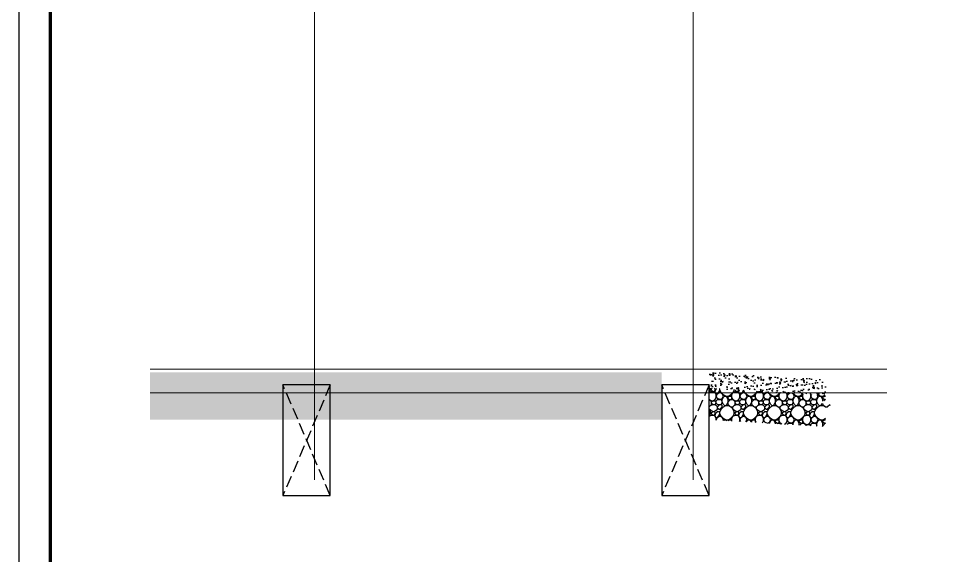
# Model space of a CAD drawing. Extents: x 169490 to 7584583, y -2399407 to 1374371.
# Drawn here: x 755195 to 761135, y 470746 to 474144 of the extents above; entities that cross this region are included whole.
import ezdxf

# ---------------------------------------------------------------- set-up
doc = ezdxf.new("R2010")
doc.units = 0
doc.header["$LTSCALE"] = 100
for name, pattern in [('ACAD_ISO10W100', [18.5, 12, -3, 0.5, -3]), ('DASH', [0.35, 0.25, -0.1]), ('DOTE', [2.42, 2, -0.2, 0.02, -0.2])]:
    doc.linetypes.add(name, pattern=pattern)
doc.layers.add('DOTE', color=147, linetype='DOTE', lineweight=15)
for name, color, linetype in [('PUB_HATCH', 8, 'CONTINUOUS'), ('WALL', 7, 'CONTINUOUS'), ('图框', 140, 'CONTINUOUS')]:
    doc.layers.add(name, color=color, linetype=linetype)

msp = doc.modelspace()

# ---------------------------------------------------------------- hatches: boundary and pattern name
at = {"layer": 'PUB_HATCH', "linetype": 'Continuous'}
h = msp.add_hatch(dxfattribs=at)
h.set_pattern_fill('混凝土', color=256, scale=10, style=0)
h.set_pattern_definition([(50, (278192.72, 107306.77), (71.726018, -6.2752135), [7.5, -82.5]), (355, (278192.72, 107306.77), (-13.875133, 75.219213), [6, -66]), (100.4514, (278198.695, 107306.25), (57.850938, 68.943954), [6.374019, -70.114211]), (46.1842, (278192.72, 107326.77), (106.724105, -16.551901), [11.25, -123.75]), (96.6356, (278201.61, 107325.39), (93.46627, 97.411787), [9.561029, -105.1713]), (351.1842, (278192.72, 107326.77), (93.466195, 97.41186), [9, -99]), (21, (278202.72, 107321.77), (59.690705, -40.261889), [7.5, -82.5]), (326, (278202.72, 107321.77), (24.331533, 72.5150045), [6, -66]), (71.4514, (278207.69, 107318.416), (84.022263, 32.25305), [6.374019, -70.114211]), (37.5, (278192.718, 107306.77), (1.2159855, 33.2893854), [0, -65.2, 0, -67, 0, -66.25]), (7.5, (278192.718, 107306.77), (26.3069537, 39.4411712), [0, -38.2, 0, -63.7, 0, -25.25]), (327.5, (278170.418, 107306.77), (53.3822436, -2.2554872), [0, -25, 0, -78, 0, -103.5]), (317.5, (278160.42, 107306.77), (58.318617, 10.0104982), [0, -32.5, 0, -51.8, 0, -73.5])])
h.paths.add_polyline_path([(756026.8, 471904.8), (756026.8, 471804.8), (759268.6, 471804.8), (759268.6, 471904.8)])
h = msp.add_hatch(dxfattribs=at)
h.set_pattern_fill('混凝土', color=256, scale=10, style=0)
h.set_pattern_definition([(50, (226236.634, 107306.77), (71.726018, -6.2752135), [7.5, -82.5]), (355, (226236.634, 107306.77), (-13.875133, 75.219213), [6, -66]), (100.4514, (226242.61, 107306.25), (57.850938, 68.943954), [6.374019, -70.114211]), (46.1842, (226236.63, 107326.77), (106.724105, -16.551901), [11.25, -123.75]), (96.6356, (226245.53, 107325.39), (93.46627, 97.411787), [9.561029, -105.1713]), (351.1842, (226236.63, 107326.77), (93.466195, 97.41186), [9, -99]), (21, (226246.634, 107321.77), (59.690705, -40.261889), [7.5, -82.5]), (326, (226246.634, 107321.77), (24.331533, 72.5150045), [6, -66]), (71.4514, (226251.61, 107318.416), (84.022263, 32.25305), [6.374019, -70.114211]), (37.5, (226236.634, 107306.77), (1.2159855, 33.2893854), [0, -65.2, 0, -67, 0, -66.25]), (7.5, (226236.634, 107306.77), (26.3069537, 39.4411712), [0, -38.2, 0, -63.7, 0, -25.25]), (327.5, (226214.334, 107306.77), (53.3822436, -2.2554872), [0, -25, 0, -78, 0, -103.5]), (317.5, (226204.334, 107306.77), (58.318617, 10.0104982), [0, -32.5, 0, -51.8, 0, -73.5])])
h.paths.add_polyline_path([(759568.6, 471804.6), (759568.6, 471904.7), (760306.8, 471861.3), (760306.8, 471761.1)])
h = msp.add_hatch(dxfattribs=at)
h.set_pattern_fill('卵石砌体', color=256, scale=20, style=0)
h.set_pattern_definition([(0, (278297.72, 107306.77), (0, 150), [7.5, -22.5, 7.5, -112.5]), (0, (278335.22, 107321.77), (0, 150), [7.5, -142.5]), (0, (278260.22, 107336.77), (0, 150), [15, -135]), (0, (278222.72, 107344.27), (0, 150), [22.5, -127.5]), (0, (278297.72, 107351.77), (0, 150), [15, -15, 22.5, -97.5]), (0, (278290.22, 107374.27), (0, 150), [22.5, -127.5]), (0, (278252.72, 107381.77), (0, 150), [22.5, -52.5, 22.5, -52.5]), (0, (278222.72, 107404.27), (0, 150), [22.5, -7.5, 7.5, -112.5]), (0, (278320.22, 107419.27), (0, 150), [7.5, -142.5]), (0, (278290.22, 107434.27), (0, 150), [15, -135]), (90, (278192.72, 107441.77), (-150, 9e-15), [15, -135]), (90, (278207.72, 107336.77), (-150, 9e-15), [7.5, -15, 22.5, -105]), (90, (278245.22, 107351.77), (-150, 9e-15), [30, -7.5, 7.5, -105]), (90, (278267.72, 107389.27), (-150, 9e-15), [22.5, -127.5]), (90, (278275.22, 107321.77), (-150, 9e-15), [15, -135]), (90, (278282.72, 107441.77), (-150, 9e-15), [15, -135]), (90, (278290.22, 107351.77), (-150, 9e-15), [15, -75, 7.5, -52.5]), (90, (278312.72, 107426.77), (-150, 9e-15), [7.5, -7.5, 7.5, -127.5]), (90, (278320.22, 107359.27), (-150, 9e-15), [15, -22.5, 15, -97.5]), (90, (278327.72, 107321.77), (-150, 9e-15), [15, -135]), (45, (278200.22, 107321.77), (9e-15, 150), [21.21315, -42.426404, 31.8198, -116.672678]), (45, (278192.72, 107321.77), (9e-15, 150), [21.213203, -190.91883]), (45, (278275.22, 107336.77), (9e-15, 150), [21.213203, -190.91883]), (45, (278260.22, 107411.77), (9e-15, 150), [21.213203, -190.91883]), (45, (278327.72, 107336.77), (9e-15, 150), [21.213203, -190.91883]), (45, (278200.22, 107351.77), (9e-15, 150), [10.6066, -201.52542]), (45, (278215.22, 107396.77), (9e-15, 150), [10.6066, -201.52542]), (45, (278230.22, 107344.27), (9e-15, 150), [10.6066, -201.52542]), (45, (278245.22, 107396.77), (9e-15, 150), [10.6066, -201.52542]), (45, (278290.22, 107366.77), (9e-15, 150), [10.6066, -201.52542]), (45, (278290.22, 107449.27), (9e-15, 150), [10.6066, -201.52542]), (45, (278305.22, 107434.27), (9e-15, 150), [10.6066, -201.52542]), (45, (278312.72, 107351.77), (9e-15, 150), [10.6066, -201.52542]), (45, (278320.22, 107314.27), (9e-15, 150), [10.6066, -201.52542]), (45, (278320.22, 107374.27), (9e-15, 150), [10.6066, -201.52542]), (45, (278320.22, 107449.27), (9e-15, 150), [10.6066, -201.52542]), (45, (278327.72, 107419.27), (9e-15, 150), [10.6066, -201.52542]), (135, (278297.72, 107434.27), (-150, 9e-15), [10.6066, -201.52542]), (135, (278312.72, 107449.27), (-150, 9e-15), [10.6066, -201.52542]), (135, (278320.22, 107419.27), (-150, 9e-15), [10.6066, -201.52542]), (135, (278342.72, 107449.27), (-150, 9e-15), [10.6066, -201.52542]), (135, (278267.72, 107396.77), (-150, 9e-15), [10.6066, -201.52542]), (135, (278252.72, 107381.77), (-150, 9e-15), [10.6066, -201.52542]), (135, (278207.72, 107344.27), (-150, 9e-15), [10.6066, -201.52542]), (135, (278222.72, 107344.27), (-150, 9e-15), [10.6066, -201.52542]), (135, (278237.72, 107396.77), (-150, 9e-15), [10.6066, -201.52542]), (135, (278207.72, 107374.27), (-150, 9e-15), [10.6066, -201.52542]), (135, (278297.72, 107351.77), (-150, 9e-15), [10.6066, -201.52542]), (135, (278320.22, 107366.77), (-150, 9e-15), [10.6066, -201.52542]), (135, (278327.72, 107336.77), (-150, 9e-15), [10.6066, -201.52542]), (135, (278327.72, 107351.77), (-150, 9e-15), [10.6066, -201.52542]), (135, (278335.22, 107321.77), (-150, 9e-15), [10.6066, -201.52542]), (135, (278215.22, 107411.77), (-150, 9e-15), [21.213203, -190.91883]), (135, (278290.22, 107366.77), (-150, 9e-15), [21.213203, -190.91883]), (135, (278282.72, 107314.27), (-150, 9e-15), [53.03301, -159.099024]), (26.565051, (278192.72, 107381.77), (149.999999, 1e-06), [16.77, -318.64018]), (26.565051, (278215.22, 107336.77), (149.999999, 1e-06), [16.77, -318.64018]), (26.565051, (278245.22, 107404.27), (149.999999, 1e-06), [16.77, -318.64018]), (26.565051, (278305.22, 107306.77), (149.999999, 1e-06), [16.77, -318.64018]), (26.565051, (278282.72, 107344.27), (149.999999, 1e-06), [16.77, -318.64018]), (26.565051, (278297.72, 107374.27), (149.999999, 1e-06), [16.77, -318.64018]), (26.565051, (278275.22, 107426.77), (149.999999, 1e-06), [16.77, -318.64018]), (26.565051, (278327.72, 107419.27), (149.999999, 1e-06), [16.77, -318.64018]), (63.434949, (278207.72, 107381.77), (1e-07, 150), [16.77, -318.64018]), (63.434949, (278207.72, 107389.27), (1e-07, 150), [16.77, -318.64018]), (63.434949, (278267.72, 107411.77), (1e-07, 150), [33.54, -301.87018]), (63.434949, (278320.22, 107404.27), (1e-07, 150), [16.77, -318.64018]), (63.434949, (278312.72, 107381.77), (1e-07, 150), [16.77, -318.64018]), (63.434949, (278237.72, 107351.77), (1e-07, 150), [16.77, -318.64018]), (63.434949, (278312.72, 107434.27), (1e-07, 150), [16.77, -318.64018]), (63.434949, (278335.22, 107426.77), (1e-07, 150), [16.77, -318.64018]), (116.565051, (278200.22, 107426.77), (-1e-06, 149.999999), [16.77, -318.64018]), (116.565051, (278282.72, 107306.77), (-1e-06, 149.999999), [16.77, -318.64018]), (116.565051, (278215.22, 107404.27), (-1e-06, 149.999999), [16.77, -318.64018]), (116.565051, (278327.72, 107389.27), (-1e-06, 149.999999), [16.77, -318.64018]), (116.565051, (278275.22, 107381.77), (-1e-06, 149.999999), [16.77, -318.64018]), (116.565051, (278320.22, 107411.77), (-1e-06, 149.999999), [16.77, -318.64018]), (116.565051, (278245.22, 107381.77), (-1e-06, 149.999999), [16.77, -318.64018]), (116.565051, (278215.22, 107351.77), (-1e-06, 149.999999), [16.77, -318.64018]), (153.434949, (278207.72, 107419.27), (-150, 1e-07), [16.77, -318.64018]), (153.434949, (278260.22, 107336.77), (-150, 1e-07), [16.77, -318.64018]), (153.434949, (278230.22, 107404.27), (-150, 1e-07), [16.77, -318.64018]), (153.434949, (278320.22, 107344.27), (-150, 1e-07), [16.77, -318.64018]), (153.434949, (278297.72, 107306.77), (-150, 1e-07), [16.77, -318.64018]), (153.434949, (278312.72, 107426.77), (-150, 1e-07), [16.77, -318.64018]), (153.434949, (278290.22, 107374.27), (-150, 1e-07), [16.77, -318.64018]), (153.434949, (278207.72, 107419.27), (-150, 1e-07), [16.77, -318.64018]), (153.434949, (278342.72, 107381.77), (-150, 1e-07), [16.77, -318.64018]), (243.434949, (278200.22, 107321.77), (-1e-07, -150), [16.77, -318.64018])])
h.paths.add_polyline_path([(756026.8, 471804.8), (756026.8, 471604.8), (759268.6, 471604.8), (759268.6, 471804.8)])
h = msp.add_hatch(dxfattribs=at)
h.set_pattern_fill('卵石砌体', color=256, scale=20, style=0)
h.set_pattern_definition([(0, (226341.63, 107306.77), (0, 150), [7.5, -22.5, 7.5, -112.5]), (0, (226379.13, 107321.77), (0, 150), [7.5, -142.5]), (0, (226304.13, 107336.77), (0, 150), [15, -135]), (0, (226266.63, 107344.27), (0, 150), [22.5, -127.5]), (0, (226341.63, 107351.77), (0, 150), [15, -15, 22.5, -97.5]), (0, (226334.13, 107374.27), (0, 150), [22.5, -127.5]), (0, (226296.63, 107381.77), (0, 150), [22.5, -52.5, 22.5, -52.5]), (0, (226266.63, 107404.27), (0, 150), [22.5, -7.5, 7.5, -112.5]), (0, (226364.13, 107419.27), (0, 150), [7.5, -142.5]), (0, (226334.13, 107434.27), (0, 150), [15, -135]), (90, (226236.63, 107441.77), (-150, 9e-15), [15, -135]), (90, (226251.63, 107336.77), (-150, 9e-15), [7.5, -15, 22.5, -105]), (90, (226289.13, 107351.77), (-150, 9e-15), [30, -7.5, 7.5, -105]), (90, (226311.63, 107389.27), (-150, 9e-15), [22.5, -127.5]), (90, (226319.13, 107321.77), (-150, 9e-15), [15, -135]), (90, (226326.63, 107441.77), (-150, 9e-15), [15, -135]), (90, (226334.13, 107351.77), (-150, 9e-15), [15, -75, 7.5, -52.5]), (90, (226356.63, 107426.77), (-150, 9e-15), [7.5, -7.5, 7.5, -127.5]), (90, (226364.13, 107359.27), (-150, 9e-15), [15, -22.5, 15, -97.5]), (90, (226371.63, 107321.77), (-150, 9e-15), [15, -135]), (45, (226244.13, 107321.77), (9e-15, 150), [21.21315, -42.426404, 31.8198, -116.672678]), (45, (226236.63, 107321.77), (9e-15, 150), [21.213203, -190.91883]), (45, (226319.13, 107336.77), (9e-15, 150), [21.213203, -190.91883]), (45, (226304.13, 107411.77), (9e-15, 150), [21.213203, -190.91883]), (45, (226371.63, 107336.77), (9e-15, 150), [21.213203, -190.91883]), (45, (226244.13, 107351.77), (9e-15, 150), [10.6066, -201.52542]), (45, (226259.13, 107396.77), (9e-15, 150), [10.6066, -201.52542]), (45, (226274.13, 107344.27), (9e-15, 150), [10.6066, -201.52542]), (45, (226289.13, 107396.77), (9e-15, 150), [10.6066, -201.52542]), (45, (226334.13, 107366.77), (9e-15, 150), [10.6066, -201.52542]), (45, (226334.13, 107449.27), (9e-15, 150), [10.6066, -201.52542]), (45, (226349.13, 107434.27), (9e-15, 150), [10.6066, -201.52542]), (45, (226356.63, 107351.77), (9e-15, 150), [10.6066, -201.52542]), (45, (226364.13, 107314.27), (9e-15, 150), [10.6066, -201.52542]), (45, (226364.13, 107374.27), (9e-15, 150), [10.6066, -201.52542]), (45, (226364.13, 107449.27), (9e-15, 150), [10.6066, -201.52542]), (45, (226371.63, 107419.27), (9e-15, 150), [10.6066, -201.52542]), (135, (226341.63, 107434.27), (-150, 9e-15), [10.6066, -201.52542]), (135, (226356.63, 107449.27), (-150, 9e-15), [10.6066, -201.52542]), (135, (226364.13, 107419.27), (-150, 9e-15), [10.6066, -201.52542]), (135, (226386.63, 107449.27), (-150, 9e-15), [10.6066, -201.52542]), (135, (226311.63, 107396.77), (-150, 9e-15), [10.6066, -201.52542]), (135, (226296.63, 107381.77), (-150, 9e-15), [10.6066, -201.52542]), (135, (226251.63, 107344.27), (-150, 9e-15), [10.6066, -201.52542]), (135, (226266.63, 107344.27), (-150, 9e-15), [10.6066, -201.52542]), (135, (226281.63, 107396.77), (-150, 9e-15), [10.6066, -201.52542]), (135, (226251.63, 107374.27), (-150, 9e-15), [10.6066, -201.52542]), (135, (226341.63, 107351.77), (-150, 9e-15), [10.6066, -201.52542]), (135, (226364.13, 107366.77), (-150, 9e-15), [10.6066, -201.52542]), (135, (226371.63, 107336.77), (-150, 9e-15), [10.6066, -201.52542]), (135, (226371.63, 107351.77), (-150, 9e-15), [10.6066, -201.52542]), (135, (226379.13, 107321.77), (-150, 9e-15), [10.6066, -201.52542]), (135, (226259.13, 107411.77), (-150, 9e-15), [21.213203, -190.91883]), (135, (226334.13, 107366.77), (-150, 9e-15), [21.213203, -190.91883]), (135, (226326.63, 107314.27), (-150, 9e-15), [53.03301, -159.099024]), (26.565051, (226236.634, 107381.77), (149.9999994, 1e-06), [16.77, -318.64018]), (26.565051, (226259.134, 107336.77), (149.9999994, 1e-06), [16.77, -318.64018]), (26.565051, (226289.134, 107404.27), (149.9999994, 1e-06), [16.77, -318.64018]), (26.565051, (226349.134, 107306.77), (149.9999994, 1e-06), [16.77, -318.64018]), (26.565051, (226326.634, 107344.27), (149.9999994, 1e-06), [16.77, -318.64018]), (26.565051, (226341.634, 107374.27), (149.9999994, 1e-06), [16.77, -318.64018]), (26.565051, (226319.134, 107426.77), (149.9999994, 1e-06), [16.77, -318.64018]), (26.565051, (226371.634, 107419.27), (149.9999994, 1e-06), [16.77, -318.64018]), (63.434949, (226251.634, 107381.77), (1e-07, 150), [16.77, -318.64018]), (63.434949, (226251.634, 107389.27), (1e-07, 150), [16.77, -318.64018]), (63.434949, (226311.634, 107411.77), (1e-07, 150), [33.54, -301.87018]), (63.434949, (226364.134, 107404.27), (1e-07, 150), [16.77, -318.64018]), (63.434949, (226356.634, 107381.77), (1e-07, 150), [16.77, -318.64018]), (63.434949, (226281.634, 107351.77), (1e-07, 150), [16.77, -318.64018]), (63.434949, (226356.634, 107434.27), (1e-07, 150), [16.77, -318.64018]), (63.434949, (226379.134, 107426.77), (1e-07, 150), [16.77, -318.64018]), (116.565051, (226244.134, 107426.77), (-1e-06, 149.9999994), [16.77, -318.64018]), (116.565051, (226326.634, 107306.77), (-1e-06, 149.9999994), [16.77, -318.64018]), (116.565051, (226259.134, 107404.27), (-1e-06, 149.9999994), [16.77, -318.64018]), (116.565051, (226371.634, 107389.27), (-1e-06, 149.9999994), [16.77, -318.64018]), (116.565051, (226319.134, 107381.77), (-1e-06, 149.9999994), [16.77, -318.64018]), (116.565051, (226364.134, 107411.77), (-1e-06, 149.9999994), [16.77, -318.64018]), (116.565051, (226289.134, 107381.77), (-1e-06, 149.9999994), [16.77, -318.64018]), (116.565051, (226259.134, 107351.77), (-1e-06, 149.9999994), [16.77, -318.64018]), (153.434949, (226251.634, 107419.27), (-150, 1e-07), [16.77, -318.64018]), (153.434949, (226304.134, 107336.77), (-150, 1e-07), [16.77, -318.64018]), (153.434949, (226274.134, 107404.27), (-150, 1e-07), [16.77, -318.64018]), (153.434949, (226364.134, 107344.27), (-150, 1e-07), [16.77, -318.64018]), (153.434949, (226341.634, 107306.77), (-150, 1e-07), [16.77, -318.64018]), (153.434949, (226356.634, 107426.77), (-150, 1e-07), [16.77, -318.64018]), (153.434949, (226334.134, 107374.27), (-150, 1e-07), [16.77, -318.64018]), (153.434949, (226251.634, 107419.27), (-150, 1e-07), [16.77, -318.64018]), (153.434949, (226386.634, 107381.77), (-150, 1e-07), [16.77, -318.64018]), (243.434949, (226244.134, 107321.77), (-1e-07, -150), [16.77, -318.64018])])
h.paths.add_polyline_path([(759568.6, 471604.2), (759568.6, 471804.6), (760306.8, 471761.1), (760306.8, 471727.8), (760264.8, 471712.5), (760348.8, 471697.7), (760306.8, 471682.8), (760306.8, 471560.8)])

# ---------------------------------------------------------------- linework, layer by layer
at = {"layer": 'DOTE', "linetype": 'ACAD_ISO10W100', "ltscale": 100}
for p, q in [((757068.6, 485424.8), (757068.6, 471224.8)), ((759468.6, 483324.8), (759468.6, 471224.8)), ((756026.8, 471924.8), (760695.7, 471924.8)), ((756026.8, 471774.8), (760695.7, 471774.8))]:
    msp.add_line(p, q, dxfattribs=at)
at = {"layer": 'WALL'}
for p, q in [((757168.6, 471824.8), (756868.6, 471824.8)), ((756868.6, 471824.8), (756868.6, 471124.8)), ((757168.6, 471124.8), (757168.6, 471824.8)), ((759568.6, 471824.8), (759268.6, 471824.8)), ((759268.6, 471824.8), (759268.6, 471124.8)), ((759568.6, 471124.8), (759568.6, 471824.8)), ((756868.6, 471124.8), (757168.6, 471124.8)), ((759268.6, 471124.8), (759568.6, 471124.8))]:
    msp.add_line(p, q, dxfattribs=at)
at = {"layer": 'WALL', "linetype": 'DASH', "ltscale": 3}
for p, q in [((757168.6, 471824.8), (756868.6, 471124.8)), ((757168.6, 471124.8), (756868.6, 471824.8)), ((759568.6, 471824.8), (759268.6, 471124.8)), ((759568.6, 471124.8), (759268.6, 471824.8))]:
    msp.add_line(p, q, dxfattribs=at)
at = {"layer": '图框'}
msp.add_lwpolyline([(755194.6, 488385.4), (755194.6, 467365.4), (767074.6, 467365.4), (767074.6, 488385.4)], close=True, dxfattribs=at)
at = {"layer": '图框', "const_width": 20}
msp.add_lwpolyline([(755394.6, 487885.4), (755394.6, 467565.4), (766874.6, 467565.4), (766874.6, 487885.4)], close=True, dxfattribs=at)

doc.saveas('drawing.dxf')
